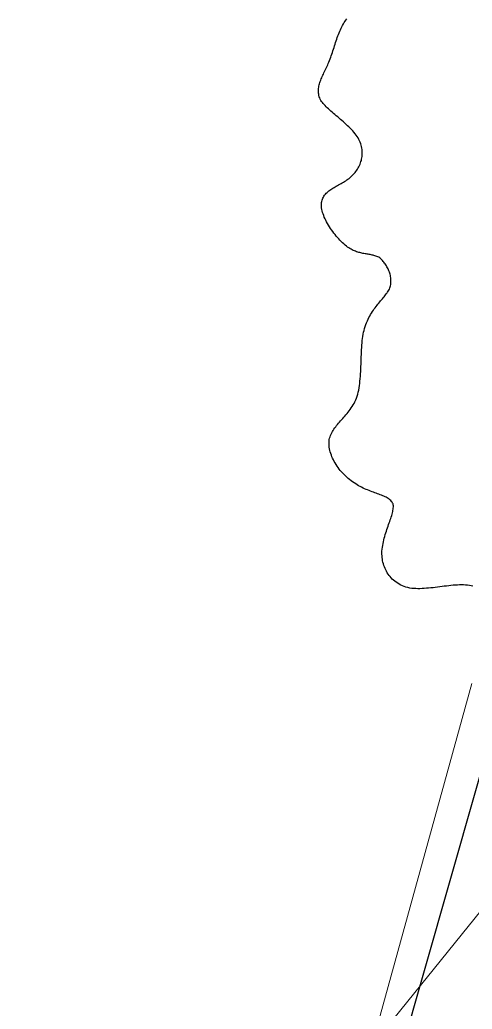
# Model space of a CAD drawing. Header units: metres. Extents: x 3 to 509016, y 4 to 6969473.
# Drawn here: x 507938.331 to 507939.935, y 6967153.186 to 6967156.694 of the extents above; entities that cross this region are included whole.
import ezdxf

# ---------------------------------------------------------------- set-up
doc = ezdxf.new("R2010")
doc.units = ezdxf.units.M
doc.layers.add('A-FLOR', color=252, linetype='Continuous', lineweight=5)
doc.layers.add('D_UG_PIPES', color=252, linetype='EXIST_SWD', lineweight=0)
for name, color, linetype in [('mga2020ROAD_KERB_LIP', 252, 'Continuous'), ('mga2020VEG_TREE', 252, 'Continuous'), ('XREF', 7, 'Continuous')]:
    doc.layers.add(name, color=color, linetype=linetype)
doc.styles.get("Standard").update_dxf_attribs({"font": 'ARIALN.TTF'})
doc.linetypes.add('EXIST_SWD', pattern='A,5,-2.5,5,-2,["SWD",Standard,S=2.5,R=0,X=0,Y=-1.25],-8,5,-2.5,5,-2.5', length=37.5)

# ---------------------------------------------------------------- blocks, each defined once
blk = doc.blocks.new('25027_BNP_Skygate Play-Sheet - 000101 - SITE PLAN')
at = {"layer": 'A-FLOR'}
blk.add_line((-2408371.8, 3919762.6), (-2411849.9, 3923552.4), dxfattribs=at)
blk = doc.blocks.new('XE_ARCH')
at = {"xscale": 0.001, "yscale": 0.001, "zscale": 0.001, "rotation": 121.996}
blk.add_blockref('25027_BNP_Skygate Play-Sheet - 000101 - SITE PLAN', (509988.1258, 6971273.7702), dxfattribs=at)
blk = doc.blocks.new('BAC V TREE')
for p, q in [((-14.6777, 4.7215), (-14.659, 4.7525)), ((-14.659, 4.7525), (-14.6394, 4.7826)), ((-14.6394, 4.7826), (-14.619, 4.8118)), ((-14.619, 4.8118), (-14.5975, 4.84)), ((-14.7889, 4.4845), (-14.7747, 4.5201)), ((-14.7747, 4.5201), (-14.76, 4.5553)), ((-14.76, 4.5553), (-14.7448, 4.5899)), ((-14.7448, 4.5899), (-14.7291, 4.6238)), ((-14.7291, 4.6238), (-14.7126, 4.6571)), ((-14.7126, 4.6571), (-14.6955, 4.6897)), ((-14.6955, 4.6897), (-14.6777, 4.7215)), ((-14.8668, 4.2628), (-14.8544, 4.3004)), ((-14.8544, 4.3004), (-14.8418, 4.3378)), ((-14.8418, 4.3378), (-14.829, 4.375)), ((-14.829, 4.375), (-14.816, 4.4119)), ((-14.816, 4.4119), (-14.8026, 4.4484)), ((-14.8026, 4.4484), (-14.7889, 4.4845)), ((-14.941, 4.0358), (-14.9284, 4.0736)), ((-14.9284, 4.0736), (-14.9159, 4.1114)), ((-14.9159, 4.1114), (-14.9036, 4.1493)), ((-14.9036, 4.1493), (-14.8913, 4.1872)), ((-14.8913, 4.1872), (-14.8791, 4.225)), ((-14.8791, 4.225), (-14.8668, 4.2628)), ((-15.0221, 3.8187), (-15.0084, 3.8509)), ((-15.0084, 3.8509), (-14.9941, 3.8872)), ((-14.9941, 3.8872), (-14.9803, 3.9239)), ((-14.9803, 3.9239), (-14.9669, 3.961)), ((-14.9669, 3.961), (-14.9538, 3.9983)), ((-14.9538, 3.9983), (-14.941, 4.0358)), ((-15.121, 3.6074), (-15.1072, 3.6363)), ((-15.1072, 3.6363), (-15.0931, 3.6656)), ((-15.0931, 3.6656), (-15.0789, 3.6953)), ((-15.0789, 3.6953), (-15.0646, 3.7254)), ((-15.0646, 3.7254), (-15.0503, 3.756)), ((-15.0503, 3.756), (-15.0361, 3.7871)), ((-15.0361, 3.7871), (-15.0221, 3.8187)), ((-15.2222, 3.3595), (-15.214, 3.3863)), ((-15.214, 3.3863), (-15.2048, 3.4133)), ((-15.2048, 3.4133), (-15.1948, 3.4404)), ((-15.1948, 3.4404), (-15.184, 3.4676)), ((-15.184, 3.4676), (-15.1725, 3.4951)), ((-15.1725, 3.4951), (-15.1604, 3.5227)), ((-15.1604, 3.5227), (-15.1477, 3.5507)), ((-15.1477, 3.5507), (-15.1346, 3.5789)), ((-15.1346, 3.5789), (-15.121, 3.6074)), ((-15.2469, 3.1991), (-15.2461, 3.2259)), ((-15.2462, 3.1722), (-15.2469, 3.1991)), ((-15.2439, 3.1452), (-15.2462, 3.1722)), ((-15.2461, 3.2259), (-15.2438, 3.2527)), ((-15.2438, 3.2527), (-15.2402, 3.2794)), ((-15.2402, 3.2794), (-15.2354, 3.3061)), ((-15.2354, 3.3061), (-15.2293, 3.3328)), ((-15.2293, 3.3328), (-15.2222, 3.3595)), ((-15.24, 3.118), (-15.2439, 3.1452)), ((-15.2343, 3.0906), (-15.24, 3.118)), ((-15.2267, 3.0629), (-15.2343, 3.0906)), ((-15.2173, 3.0351), (-15.2267, 3.0629)), ((-15.2059, 3.0069), (-15.2173, 3.0351)), ((-15.1924, 2.9784), (-15.2059, 3.0069)), ((-15.1762, 2.955), (-15.1924, 2.9784)), ((-15.1581, 2.9313), (-15.1762, 2.955)), ((-15.1384, 2.9074), (-15.1581, 2.9313)), ((-15.117, 2.8832), (-15.1384, 2.9074)), ((-15.0941, 2.8588), (-15.117, 2.8832)), ((-15.0698, 2.8342), (-15.0941, 2.8588)), ((-15.0443, 2.8093), (-15.0698, 2.8342)), ((-15.0175, 2.7842), (-15.0443, 2.8093)), ((-14.9898, 2.7588), (-15.0175, 2.7842)), ((-14.9611, 2.7332), (-14.9898, 2.7588)), ((-14.9315, 2.7072), (-14.9611, 2.7332)), ((-14.9013, 2.681), (-14.9315, 2.7072)), ((-14.8704, 2.6545), (-14.9013, 2.681)), ((-14.8391, 2.6278), (-14.8704, 2.6545)), ((-14.8074, 2.6007), (-14.8391, 2.6278)), ((-14.7754, 2.5733), (-14.8074, 2.6007)), ((-14.7433, 2.5456), (-14.7754, 2.5733)), ((-14.7111, 2.5176), (-14.7433, 2.5456)), ((-14.679, 2.4892), (-14.7111, 2.5176)), ((-14.6471, 2.4606), (-14.679, 2.4892)), ((-14.6155, 2.4316), (-14.6471, 2.4606)), ((-14.5844, 2.4022), (-14.6155, 2.4316)), ((-14.5537, 2.3726), (-14.5844, 2.4022)), ((-14.5237, 2.3425), (-14.5537, 2.3726)), ((-14.4944, 2.3121), (-14.5237, 2.3425)), ((-14.466, 2.2814), (-14.4944, 2.3121)), ((-14.4386, 2.2503), (-14.466, 2.2814)), ((-14.4123, 2.2188), (-14.4386, 2.2503)), ((-14.3872, 2.1869), (-14.4123, 2.2188)), ((-14.3634, 2.1546), (-14.3872, 2.1869)), ((-14.341, 2.1219), (-14.3634, 2.1546)), ((-14.3239, 2.0889), (-14.341, 2.1219)), ((-14.3087, 2.0559), (-14.3239, 2.0889)), ((-14.2952, 2.023), (-14.3087, 2.0559)), ((-14.2834, 1.9901), (-14.2952, 2.023)), ((-14.2734, 1.9574), (-14.2834, 1.9901)), ((-14.265, 1.9248), (-14.2734, 1.9574)), ((-14.2583, 1.8923), (-14.265, 1.9248)), ((-14.2533, 1.8601), (-14.2583, 1.8923)), ((-14.2499, 1.828), (-14.2533, 1.8601)), ((-14.248, 1.7961), (-14.2499, 1.828)), ((-14.2867, 1.5521), (-14.2769, 1.5814)), ((-14.2769, 1.5814), (-14.2685, 1.611)), ((-14.2685, 1.611), (-14.2615, 1.6411)), ((-14.2615, 1.6411), (-14.2558, 1.6714)), ((-14.2558, 1.6714), (-14.2516, 1.7022)), ((-14.2516, 1.7022), (-14.2489, 1.7332)), ((-14.2489, 1.7332), (-14.2477, 1.7646)), ((-14.2477, 1.7646), (-14.248, 1.7961)), ((-14.4105, 1.3351), (-14.3908, 1.3604)), ((-14.3908, 1.3604), (-14.3723, 1.3862)), ((-14.3723, 1.3862), (-14.355, 1.4126)), ((-14.355, 1.4126), (-14.3389, 1.4395)), ((-14.3389, 1.4395), (-14.3239, 1.4669)), ((-14.3239, 1.4669), (-14.3102, 1.4949)), ((-14.3102, 1.4949), (-14.2978, 1.5233)), ((-14.2978, 1.5233), (-14.2867, 1.5521)), ((-14.6783, 1.1152), (-14.6516, 1.1311)), ((-14.6516, 1.1311), (-14.6253, 1.1475)), ((-14.6253, 1.1475), (-14.5993, 1.1643)), ((-14.5993, 1.1643), (-14.5738, 1.1817)), ((-14.5738, 1.1817), (-14.5489, 1.1997)), ((-14.5489, 1.1997), (-14.5246, 1.2183)), ((-14.5246, 1.2183), (-14.4997, 1.2404)), ((-14.4997, 1.2404), (-14.4759, 1.2631)), ((-14.4759, 1.2631), (-14.453, 1.2865)), ((-14.453, 1.2865), (-14.4312, 1.3105)), ((-14.4312, 1.3105), (-14.4105, 1.3351)), ((-15.0315, 0.896), (-15.0102, 0.9135)), ((-15.0102, 0.9135), (-14.9879, 0.9305)), ((-14.9879, 0.9305), (-14.9648, 0.9469)), ((-14.9648, 0.9469), (-14.9409, 0.963)), ((-14.9409, 0.963), (-14.9162, 0.9786)), ((-14.9162, 0.9786), (-14.891, 0.994)), ((-14.891, 0.994), (-14.8653, 1.0092)), ((-14.8653, 1.0092), (-14.8391, 1.0242)), ((-14.8391, 1.0242), (-14.8126, 1.0392)), ((-14.8126, 1.0392), (-14.7859, 1.0541)), ((-14.7859, 1.0541), (-14.759, 1.0691)), ((-14.759, 1.0691), (-14.732, 1.0842)), ((-14.732, 1.0842), (-14.7051, 1.0996)), ((-14.7051, 1.0996), (-14.6783, 1.1152)), ((-15.1719, 0.6745), (-15.1651, 0.7015)), ((-15.1651, 0.7015), (-15.1565, 0.7272)), ((-15.1565, 0.7272), (-15.1461, 0.7517)), ((-15.1461, 0.7517), (-15.1341, 0.7752)), ((-15.1341, 0.7752), (-15.1204, 0.7975)), ((-15.1204, 0.7975), (-15.1053, 0.8189)), ((-15.1053, 0.8189), (-15.0887, 0.8394)), ((-15.0887, 0.8394), (-15.0708, 0.859)), ((-15.0708, 0.859), (-15.0517, 0.8779)), ((-15.0517, 0.8779), (-15.0315, 0.896)), ((-15.1804, 0.5879), (-15.1797, 0.6177)), ((-15.1789, 0.557), (-15.1804, 0.5879)), ((-15.1797, 0.6177), (-15.1767, 0.6462)), ((-15.1752, 0.525), (-15.1789, 0.557)), ((-15.1767, 0.6462), (-15.1719, 0.6745)), ((-15.1695, 0.4921), (-15.1752, 0.525)), ((-15.1618, 0.4584), (-15.1695, 0.4921)), ((-15.1522, 0.4239), (-15.1618, 0.4584)), ((-15.1408, 0.3888), (-15.1522, 0.4239)), ((-15.1277, 0.3531), (-15.1408, 0.3888)), ((-15.113, 0.3169), (-15.1277, 0.3531)), ((-15.0968, 0.2804), (-15.113, 0.3169)), ((-15.0791, 0.2437), (-15.0968, 0.2804)), ((-15.06, 0.2068), (-15.0791, 0.2437)), ((-15.0397, 0.1699), (-15.06, 0.2068)), ((-15.0181, 0.133), (-15.0397, 0.1699)), ((-14.9955, 0.0962), (-15.0181, 0.133)), ((-14.9718, 0.0598), (-14.9955, 0.0962)), ((-14.9472, 0.0236), (-14.9718, 0.0598)), ((-14.9217, -0.0121), (-14.9472, 0.0236)), ((-14.8954, -0.0472), (-14.9217, -0.0121)), ((-14.8685, -0.0817), (-14.8954, -0.0472)), ((-14.841, -0.1154), (-14.8685, -0.0817)), ((-14.8129, -0.1483), (-14.841, -0.1154)), ((-14.7845, -0.1802), (-14.8129, -0.1483)), ((-14.7557, -0.2111), (-14.7845, -0.1802)), ((-14.7266, -0.2408), (-14.7557, -0.2111)), ((-14.6974, -0.2693), (-14.7266, -0.2408)), ((-14.6681, -0.2964), (-14.6974, -0.2693)), ((-14.6388, -0.3221), (-14.6681, -0.2964)), ((-14.6096, -0.3463), (-14.6388, -0.3221)), ((-14.5805, -0.3687), (-14.6096, -0.3463)), ((-14.5544, -0.3862), (-14.5805, -0.3687)), ((-14.5284, -0.4022), (-14.5544, -0.3862)), ((-14.5027, -0.4168), (-14.5284, -0.4022)), ((-14.4771, -0.4301), (-14.5027, -0.4168)), ((-14.4518, -0.4421), (-14.4771, -0.4301)), ((-14.4266, -0.453), (-14.4518, -0.4421)), ((-14.4016, -0.4629), (-14.4266, -0.453)), ((-14.3768, -0.4718), (-14.4016, -0.4629)), ((-14.3521, -0.4799), (-14.3768, -0.4718)), ((-14.3277, -0.4871), (-14.3521, -0.4799)), ((-14.3034, -0.4937), (-14.3277, -0.4871)), ((-14.2793, -0.4996), (-14.3034, -0.4937)), ((-14.2553, -0.505), (-14.2793, -0.4996)), ((-14.2316, -0.51), (-14.2553, -0.505)), ((-14.2079, -0.5146), (-14.2316, -0.51)), ((-14.1845, -0.5189), (-14.2079, -0.5146)), ((-14.1612, -0.5231), (-14.1845, -0.5189)), ((-14.138, -0.5271), (-14.1612, -0.5231)), ((-14.115, -0.5312), (-14.138, -0.5271)), ((-14.0922, -0.5353), (-14.115, -0.5312)), ((-14.0695, -0.5396), (-14.0922, -0.5353)), ((-14.0469, -0.5441), (-14.0695, -0.5396)), ((-14.0244, -0.549), (-14.0469, -0.5441)), ((-14.0021, -0.5543), (-14.0244, -0.549)), ((-13.98, -0.5601), (-14.0021, -0.5543)), ((-13.9579, -0.5665), (-13.98, -0.5601)), ((-13.936, -0.5735), (-13.9579, -0.5665)), ((-13.9142, -0.5814), (-13.936, -0.5735)), ((-13.8925, -0.5901), (-13.9142, -0.5814)), ((-13.871, -0.5997), (-13.8925, -0.5901)), ((-13.8495, -0.6104), (-13.871, -0.5997)), ((-13.8331, -0.6251), (-13.8495, -0.6104)), ((-13.8167, -0.6408), (-13.8331, -0.6251)), ((-13.8005, -0.6574), (-13.8167, -0.6408)), ((-13.7845, -0.6749), (-13.8005, -0.6574)), ((-13.7688, -0.6932), (-13.7845, -0.6749)), ((-13.7534, -0.7122), (-13.7688, -0.6932)), ((-13.7383, -0.7321), (-13.7534, -0.7122)), ((-13.7237, -0.7526), (-13.7383, -0.7321)), ((-13.7096, -0.7738), (-13.7237, -0.7526)), ((-13.696, -0.7956), (-13.7096, -0.7738)), ((-13.6831, -0.818), (-13.696, -0.7956)), ((-13.6707, -0.841), (-13.6831, -0.818)), ((-13.6591, -0.8644), (-13.6707, -0.841)), ((-13.6482, -0.8883), (-13.6591, -0.8644)), ((-13.6381, -0.9126), (-13.6482, -0.8883)), ((-13.6288, -0.9373), (-13.6381, -0.9126)), ((-13.6205, -0.9623), (-13.6288, -0.9373)), ((-13.6131, -0.9877), (-13.6205, -0.9623)), ((-13.6068, -1.0133), (-13.6131, -0.9877)), ((-13.6015, -1.0391), (-13.6068, -1.0133)), ((-13.5974, -1.065), (-13.6015, -1.0391)), ((-13.5944, -1.0911), (-13.5974, -1.065)), ((-13.5927, -1.1173), (-13.5944, -1.0911)), ((-13.5922, -1.1436), (-13.5927, -1.1173)), ((-13.6541, -1.3701), (-13.6413, -1.3478)), ((-13.6413, -1.3478), (-13.6296, -1.3252)), ((-13.6296, -1.3252), (-13.6196, -1.2997)), ((-13.6196, -1.2997), (-13.6112, -1.2741)), ((-13.6112, -1.2741), (-13.6044, -1.2482)), ((-13.6044, -1.2482), (-13.5992, -1.2222)), ((-13.5992, -1.2222), (-13.5954, -1.196)), ((-13.5954, -1.196), (-13.5931, -1.1698)), ((-13.5931, -1.1698), (-13.5922, -1.1436)), ((-13.8277, -1.5946), (-13.8077, -1.571)), ((-13.8077, -1.571), (-13.788, -1.5478)), ((-13.788, -1.5478), (-13.7689, -1.5251)), ((-13.7689, -1.5251), (-13.7503, -1.5026)), ((-13.7503, -1.5026), (-13.7323, -1.4803)), ((-13.7323, -1.4803), (-13.715, -1.4583)), ((-13.715, -1.4583), (-13.6985, -1.4363)), ((-13.6985, -1.4363), (-13.6828, -1.4143)), ((-13.6828, -1.4143), (-13.668, -1.3923)), ((-13.668, -1.3923), (-13.6541, -1.3701)), ((-13.9948, -1.8084), (-13.9739, -1.7786)), ((-13.9739, -1.7786), (-13.9529, -1.7498)), ((-13.9529, -1.7498), (-13.9318, -1.722)), ((-13.9318, -1.722), (-13.9107, -1.695)), ((-13.9107, -1.695), (-13.8897, -1.6689)), ((-13.8897, -1.6689), (-13.8688, -1.6435)), ((-13.8688, -1.6435), (-13.8481, -1.6188)), ((-13.8481, -1.6188), (-13.8277, -1.5946)), ((-14.1315, -2.0519), (-14.1135, -2.0129)), ((-14.1135, -2.0129), (-14.0949, -1.9754)), ((-14.0949, -1.9754), (-14.0757, -1.9394)), ((-14.0757, -1.9394), (-14.056, -1.9047)), ((-14.056, -1.9047), (-14.0359, -1.8714)), ((-14.0359, -1.8714), (-14.0155, -1.8393)), ((-14.0155, -1.8393), (-13.9948, -1.8084)), ((-14.2072, -2.2671), (-14.1961, -2.2248)), ((-14.1961, -2.2248), (-14.1812, -2.1789)), ((-14.1812, -2.1789), (-14.1654, -2.1348)), ((-14.1654, -2.1348), (-14.1489, -2.0925)), ((-14.1489, -2.0925), (-14.1315, -2.0519)), ((-14.2461, -2.5013), (-14.2403, -2.4519)), ((-14.2403, -2.4519), (-14.2336, -2.4036)), ((-14.2336, -2.4036), (-14.2259, -2.3566)), ((-14.2259, -2.3566), (-14.2172, -2.3111)), ((-14.2172, -2.3111), (-14.2072, -2.2671)), ((-14.2623, -2.7092), (-14.2591, -2.656)), ((-14.2591, -2.656), (-14.2554, -2.6035)), ((-14.2554, -2.6035), (-14.2511, -2.5519)), ((-14.2511, -2.5519), (-14.2461, -2.5013)), ((-14.2739, -2.9832), (-14.2718, -2.9277)), ((-14.2718, -2.9277), (-14.2698, -2.8725)), ((-14.2698, -2.8725), (-14.2675, -2.8175)), ((-14.2675, -2.8175), (-14.2651, -2.7631)), ((-14.2651, -2.7631), (-14.2623, -2.7092)), ((-14.2835, -3.2052), (-14.2807, -3.1499)), ((-14.2807, -3.1499), (-14.2782, -3.0944)), ((-14.2782, -3.0944), (-14.276, -3.0388)), ((-14.276, -3.0388), (-14.2739, -2.9832)), ((-14.2999, -3.4223), (-14.2949, -3.3689)), ((-14.2949, -3.3689), (-14.2905, -3.3149)), ((-14.2905, -3.3149), (-14.2867, -3.2603)), ((-14.2867, -3.2603), (-14.2835, -3.2052)), ((-14.3291, -3.6275), (-14.3203, -3.5777)), ((-14.3203, -3.5777), (-14.3126, -3.5269)), ((-14.3126, -3.5269), (-14.3058, -3.475)), ((-14.3058, -3.475), (-14.2999, -3.4223)), ((-14.3954, -3.8545), (-14.3771, -3.8138)), ((-14.3771, -3.8138), (-14.363, -3.7694)), ((-14.363, -3.7694), (-14.3504, -3.7235)), ((-14.3504, -3.7235), (-14.3391, -3.6761)), ((-14.3391, -3.6761), (-14.3291, -3.6275)), ((-14.5237, -4.0698), (-14.5006, -4.0369)), ((-14.5006, -4.0369), (-14.478, -4.0029)), ((-14.478, -4.0029), (-14.4561, -3.9677)), ((-14.4561, -3.9677), (-14.435, -3.9313)), ((-14.435, -3.9313), (-14.4147, -3.8936)), ((-14.4147, -3.8936), (-14.3954, -3.8545)), ((-14.7178, -4.305), (-14.6936, -4.2776)), ((-14.6936, -4.2776), (-14.6692, -4.2498)), ((-14.6692, -4.2498), (-14.6446, -4.2215)), ((-14.6446, -4.2215), (-14.6201, -4.1926)), ((-14.6201, -4.1926), (-14.5956, -4.1631)), ((-14.5956, -4.1631), (-14.5713, -4.1329)), ((-14.5713, -4.1329), (-14.5474, -4.1018)), ((-14.5474, -4.1018), (-14.5237, -4.0698)), ((-14.8931, -4.52), (-14.8739, -4.4927)), ((-14.8739, -4.4927), (-14.8537, -4.4658)), ((-14.8537, -4.4658), (-14.8327, -4.439)), ((-14.8327, -4.439), (-14.8109, -4.4123)), ((-14.8109, -4.4123), (-14.7884, -4.3857)), ((-14.7884, -4.3857), (-14.7653, -4.359)), ((-14.7653, -4.359), (-14.7418, -4.3321)), ((-14.7418, -4.3321), (-14.7178, -4.305)), ((-15.0005, -4.7575), (-14.9925, -4.7251)), ((-14.9925, -4.7251), (-14.9827, -4.6937)), ((-14.9827, -4.6937), (-14.9713, -4.6631)), ((-14.9713, -4.6631), (-14.9584, -4.6332)), ((-14.9584, -4.6332), (-14.944, -4.6041)), ((-14.944, -4.6041), (-14.9283, -4.5756)), ((-14.9283, -4.5756), (-14.9113, -4.5475)), ((-14.9113, -4.5475), (-14.8931, -4.52)), ((-15.0057, -4.8259), (-15.0041, -4.7915)), ((-15.0054, -4.8608), (-15.0057, -4.8259)), ((-15.0031, -4.896), (-15.0054, -4.8608)), ((-15.0041, -4.7915), (-15.0005, -4.7575)), ((-14.9991, -4.9316), (-15.0031, -4.896)), ((-14.9932, -4.9674), (-14.9991, -4.9316)), ((-14.9856, -5.0034), (-14.9932, -4.9674)), ((-14.9763, -5.0396), (-14.9856, -5.0034)), ((-14.9653, -5.0758), (-14.9763, -5.0396)), ((-14.9528, -5.1121), (-14.9653, -5.0758)), ((-14.9386, -5.1483), (-14.9528, -5.1121)), ((-14.923, -5.1844), (-14.9386, -5.1483)), ((-14.9058, -5.2203), (-14.923, -5.1844)), ((-14.8873, -5.256), (-14.9058, -5.2203)), ((-14.8673, -5.2914), (-14.8873, -5.256)), ((-14.846, -5.3265), (-14.8673, -5.2914)), ((-14.8235, -5.3611), (-14.846, -5.3265)), ((-14.7996, -5.3953), (-14.8235, -5.3611)), ((-14.7746, -5.429), (-14.7996, -5.3953)), ((-14.7484, -5.4621), (-14.7746, -5.429)), ((-14.7211, -5.4945), (-14.7484, -5.4621)), ((-14.6928, -5.5262), (-14.7211, -5.4945)), ((-14.6634, -5.5571), (-14.6928, -5.5262)), ((-14.6331, -5.5873), (-14.6634, -5.5571)), ((-14.6018, -5.6165), (-14.6331, -5.5873)), ((-14.5696, -5.6447), (-14.6018, -5.6165)), ((-14.5366, -5.672), (-14.5696, -5.6447)), ((-14.5029, -5.6982), (-14.5366, -5.672)), ((-14.4683, -5.7232), (-14.5029, -5.6982)), ((-14.4331, -5.7471), (-14.4683, -5.7232)), ((-14.3972, -5.7697), (-14.4331, -5.7471)), ((-14.3636, -5.7907), (-14.3972, -5.7697)), ((-14.3297, -5.8105), (-14.3636, -5.7907)), ((-14.2956, -5.8292), (-14.3297, -5.8105)), ((-14.2614, -5.8467), (-14.2956, -5.8292)), ((-14.2271, -5.8632), (-14.2614, -5.8467)), ((-14.1929, -5.8788), (-14.2271, -5.8632)), ((-14.1587, -5.8936), (-14.1929, -5.8788)), ((-14.1246, -5.9076), (-14.1587, -5.8936)), ((-14.0908, -5.921), (-14.1246, -5.9076)), ((-14.0572, -5.9338), (-14.0908, -5.921)), ((-14.024, -5.9461), (-14.0572, -5.9338)), ((-13.9913, -5.958), (-14.024, -5.9461)), ((-13.959, -5.9696), (-13.9913, -5.958)), ((-13.9273, -5.981), (-13.959, -5.9696)), ((-13.8962, -5.9923), (-13.9273, -5.981)), ((-13.8659, -6.0035), (-13.8962, -5.9923)), ((-13.8363, -6.0148), (-13.8659, -6.0035)), ((-13.8075, -6.0262), (-13.8363, -6.0148)), ((-13.7797, -6.0378), (-13.8075, -6.0262)), ((-13.7529, -6.0497), (-13.7797, -6.0378)), ((-13.7271, -6.0621), (-13.7529, -6.0497)), ((-13.7025, -6.0749), (-13.7271, -6.0621)), ((-13.679, -6.0882), (-13.7025, -6.0749)), ((-13.6569, -6.1023), (-13.679, -6.0882)), ((-13.636, -6.117), (-13.6569, -6.1023)), ((-13.6166, -6.1326), (-13.636, -6.117)), ((-13.5986, -6.1492), (-13.6166, -6.1326)), ((-13.5822, -6.1667), (-13.5986, -6.1492)), ((-13.5674, -6.1854), (-13.5822, -6.1667)), ((-13.5543, -6.2052), (-13.5674, -6.1854)), ((-13.543, -6.2263), (-13.5543, -6.2052)), ((-13.5393, -6.2479), (-13.543, -6.2263)), ((-13.5375, -6.2708), (-13.5393, -6.2479)), ((-13.539, -6.3199), (-13.5375, -6.2948)), ((-13.5375, -6.2948), (-13.5375, -6.2708)), ((-13.5972, -6.5568), (-13.5865, -6.524)), ((-13.5865, -6.524), (-13.5766, -6.492)), ((-13.5766, -6.492), (-13.5675, -6.4609)), ((-13.5675, -6.4609), (-13.5595, -6.4307)), ((-13.5595, -6.4307), (-13.5525, -6.4015)), ((-13.5525, -6.4015), (-13.5466, -6.3733)), ((-13.5466, -6.3733), (-13.5421, -6.3461)), ((-13.5421, -6.3461), (-13.539, -6.3199)), ((-13.6839, -6.808), (-13.671, -6.77)), ((-13.671, -6.77), (-13.6581, -6.7327)), ((-13.6581, -6.7327), (-13.6453, -6.6961)), ((-13.6453, -6.6961), (-13.6327, -6.6602)), ((-13.6327, -6.6602), (-13.6204, -6.625)), ((-13.6204, -6.625), (-13.6085, -6.5905)), ((-13.6085, -6.5905), (-13.5972, -6.5568)), ((-13.7444, -7.006), (-13.7332, -6.9654)), ((-13.7332, -6.9654), (-13.7214, -6.9252)), ((-13.7214, -6.9252), (-13.7092, -6.8856)), ((-13.7092, -6.8856), (-13.6967, -6.8465)), ((-13.6967, -6.8465), (-13.6839, -6.808)), ((-13.7938, -7.2576), (-13.7883, -7.2149)), ((-13.7883, -7.2149), (-13.7815, -7.1724)), ((-13.7815, -7.1724), (-13.7736, -7.1303)), ((-13.7736, -7.1303), (-13.7647, -7.0884)), ((-13.7647, -7.0884), (-13.755, -7.047)), ((-13.755, -7.047), (-13.7444, -7.006)), ((-13.7992, -7.3372), (-13.7981, -7.3006)), ((-13.7989, -7.3739), (-13.7992, -7.3372)), ((-13.7971, -7.4106), (-13.7989, -7.3739)), ((-13.7981, -7.3006), (-13.7938, -7.2576)), ((-13.7938, -7.4472), (-13.7971, -7.4106)), ((-13.789, -7.4836), (-13.7938, -7.4472)), ((-13.7827, -7.5199), (-13.789, -7.4836)), ((-13.775, -7.5558), (-13.7827, -7.5199)), ((-13.7657, -7.5914), (-13.775, -7.5558)), ((-13.7549, -7.6266), (-13.7657, -7.5914)), ((-13.7426, -7.6613), (-13.7549, -7.6266)), ((-13.7287, -7.6954), (-13.7426, -7.6613)), ((-13.7133, -7.7289), (-13.7287, -7.6954)), ((-13.6964, -7.7617), (-13.7133, -7.7289)), ((-13.6778, -7.7937), (-13.6964, -7.7617)), ((-13.6578, -7.8249), (-13.6778, -7.7937)), ((-13.6361, -7.8552), (-13.6578, -7.8249)), ((-13.6129, -7.8844), (-13.6361, -7.8552)), ((-13.588, -7.9127), (-13.6129, -7.8844)), ((-13.5616, -7.9398), (-13.588, -7.9127)), ((-13.5336, -7.9657), (-13.5616, -7.9398)), ((-13.5039, -7.9903), (-13.5336, -7.9657)), ((-13.4727, -8.0136), (-13.5039, -7.9903)), ((-13.4398, -8.0355), (-13.4727, -8.0136)), ((-13.4052, -8.0559), (-13.4398, -8.0355)), ((-13.369, -8.0748), (-13.4052, -8.0559)), ((-13.3312, -8.0921), (-13.369, -8.0748)), ((-13.2917, -8.1077), (-13.3312, -8.0921)), ((-13.2505, -8.1215), (-13.2917, -8.1077)), ((-13.2077, -8.1335), (-13.2505, -8.1215)), ((-12.5301, -8.1232), (-12.5815, -8.1295)), ((-12.4787, -8.1167), (-12.5301, -8.1232)), ((-12.4272, -8.1102), (-12.4787, -8.1167)), ((-12.376, -8.1038), (-12.4272, -8.1102)), ((-12.3249, -8.0977), (-12.376, -8.1038)), ((-12.2741, -8.0919), (-12.3249, -8.0977)), ((-12.2238, -8.0867), (-12.2741, -8.0919)), ((-12.1739, -8.0821), (-12.2238, -8.0867)), ((-12.1246, -8.0783), (-12.1739, -8.0821)), ((-12.076, -8.0754), (-12.1246, -8.0783)), ((-12.0281, -8.0735), (-12.076, -8.0754)), ((-11.9811, -8.0728), (-12.0281, -8.0735)), ((-11.9351, -8.0734), (-11.9811, -8.0728)), ((-11.89, -8.0754), (-11.9351, -8.0734)), ((-11.8461, -8.079), (-11.89, -8.0754)), ((-11.8034, -8.0843), (-11.8461, -8.079)), ((-11.7621, -8.0915), (-11.8034, -8.0843)), ((-11.7221, -8.1006), (-11.7621, -8.0915)), ((-13.1631, -8.1437), (-13.2077, -8.1335)), ((-13.1169, -8.1518), (-13.1631, -8.1437)), ((-13.0722, -8.1558), (-13.1169, -8.1518)), ((-13.0263, -8.1582), (-13.0722, -8.1558)), ((-12.9796, -8.1591), (-13.0263, -8.1582)), ((-12.9319, -8.1587), (-12.9796, -8.1591)), ((-12.8835, -8.157), (-12.9319, -8.1587)), ((-12.8344, -8.1544), (-12.8835, -8.157)), ((-12.7846, -8.1507), (-12.8344, -8.1544)), ((-12.7344, -8.1463), (-12.7846, -8.1507)), ((-12.6837, -8.1412), (-12.7344, -8.1463)), ((-12.6327, -8.1356), (-12.6837, -8.1412)), ((-12.5815, -8.1295), (-12.6327, -8.1356))]:
    blk.add_line(p, q)
blk = doc.blocks.new('XE_SURVEY')
at = {"layer": 'D_UG_PIPES', "flags": 128}
blk.add_lwpolyline([(507940.473, 6967154.1617), (507935.0213, 6967147.4173)], dxfattribs=at)
at = {"layer": 'mga2020ROAD_KERB_LIP'}
blk.add_polyline3d([(507940.5745, 6967156.1601, 4.6961), (507937.7921, 6967146.409, 4.6931), (507937.1877, 6967143.283, 4.7315), (507937.1723, 6967143.1361, 4.7332), (507937.1157, 6967139.956, 4.7461), (507937.1179, 6967139.9236, 4.7462), (507937.2129, 6967139.1289, 4.7483), (507937.1319, 6967136.6368, 4.7547), (507936.7171, 6967134.8698, 4.7594), (507936.4863, 6967134.2283, 4.7627), (507935.3099, 6967132.0298, 4.7746), (507933.9243, 6967130.3994, 4.7847), (507933.6576, 6967130.1638, 4.7846), (507931.5869, 6967128.775, 4.7834), (507929.719, 6967128.0276, 4.7824), (507929.2517, 6967127.9011, 4.7875), (507926.778, 6967127.589, 4.8136), (507925.3832, 6967127.6669, 4.8282), (507924.2967, 6967127.8421, 4.8418), (507922.0624, 6967128.5932, 4.871), (507921.9388, 6967128.6519, 4.8714), (507920.5154, 6967129.4817, 4.8764), (507919.4512, 6967130.0277, 4.844)], dxfattribs=at)
at = {"layer": 'mga2020VEG_TREE', "xscale": 0.1554417355589352, "yscale": 0.1554417355589352, "zscale": 0.1554417355589352, "rotation": 0.001583333339407246}
blk.add_blockref('BAC V TREE', (507941.76, 6967155.9451, 4.6985), dxfattribs=at)

msp = doc.modelspace()

# ---------------------------------------------------------------- block references
for name in ['XE_ARCH', 'XE_SURVEY']:
    msp.add_blockref(name, (0, 0))
at = {"layer": 'XREF'}
for name in ['XE_ARCH', 'XE_SURVEY']:
    msp.add_blockref(name, (0, 0), dxfattribs=at)

doc.saveas('drawing.dxf')
